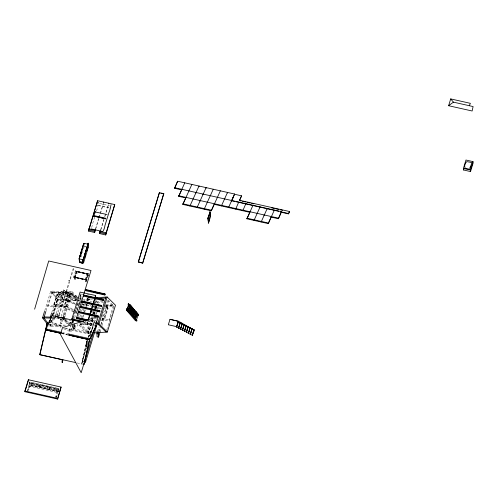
<?xml version="1.0" encoding="UTF-8"?>
<svg xmlns="http://www.w3.org/2000/svg" width="498" height="498" viewBox="0 0 498 498"><rect width="100%" height="100%" fill="white"/><g stroke="black" fill="none" stroke-linecap="round" stroke-linejoin="round"><path stroke-width="0.37" stroke-dasharray="2.49 1.87" d="M62.673 302.547L63.134 302.541M73.088 268.858L73.536 268.988L73.088 268.858L69.907 279.154M87.281 339.916L81.66 364.194L86.789 340.8M81.778 364.219L86.994 340.651M44.764 310.64L50.721 291.075L66.495 291.498M46.096 310.671L52.053 291.112L58.409 299.373L50.242 326.184L49.333 325.001M48.032 306.382L47.584 305.797L66.583 306.307L67.031 306.893L48.013 306.363L52.228 292.6L51.78 292.015L66.222 292.401L51.761 292.083L58.11 300.35L77.115 300.86M59.057 391.646L58.889 388.571L29.743 382.022L58.851 388.689L59.007 391.633M27.483 391.509L27.396 390.208L29.843 382.171L29.78 386.336L58.142 392.71L57.917 389.48L30.117 383.236L27.95 390.332L28.037 391.633M53.772 304.446L56.984 293.901L67.815 294.187L68.263 294.772L65.051 305.324L54.22 305.031L53.772 304.446L64.603 304.739L65.051 305.324M51.755 312.495L57.052 295.102L63.501 289.936L64.827 290.546L57.986 313.005M54.22 305.031L57.432 294.486L56.984 293.901M59.025 391.907L29.924 385.371L59.113 391.795M29.619 386.429L29.756 385.981L30.31 386.106L28.473 390.214L27.919 390.09L29.619 386.429L30.173 386.554M58.247 293.222L58.54 292.251L61.161 295.656L69.826 295.887L69.527 296.864L60.862 296.634L58.247 293.222L66.913 293.459L69.527 296.864M49.57 323.974L48.904 326.146L63.159 326.526M52.215 315.278L57.071 299.342L50.721 291.075M31.424 384.213L31.704 383.279L39.28 384.979L39.112 387.569L31.536 385.863L31.424 384.213L38.993 385.913L39.112 387.569M52.421 315.278L58.384 295.712L64.833 290.546M31.884 383.317L39.199 384.83L39.311 386.485M52.894 314.668L58.465 296.385L75.304 304.091M51.506 320.345L50.167 324.733L66.894 325.175M53.062 315.222L57.737 299.864L76.742 300.369M31.536 385.863L31.704 383.279M60.862 296.634L61.161 295.656M56.436 313.124L63.501 289.936M73.941 312.016L59.903 305.598L64.099 291.816L82.344 300.17M66.913 293.459L67.205 292.482L69.826 295.887M38.863 386.361L39.28 384.979M66.819 296.883L67.118 295.905L69.77 293.776L69.477 294.754L66.819 296.883L75.459 300.836L77.582 299.13M64.603 304.739L67.815 294.187M63.227 319.305L61.87 323.75L60.457 323.432L60.19 319.548L60.868 317.319M61.098 316.579L66.744 298.047L68.158 298.364L68.425 302.255L67.006 301.937L66.744 298.047M47.97 389.56L47.858 387.905L40.294 386.205L40.406 387.861L47.97 389.56L48.2 386.853L40.643 385.153L40.164 386.653L31.997 384.973L31.922 383.192M73.586 277.299L75.553 270.694L88.712 273.763L86.733 280.256L73.586 277.299L86.727 280.137L88.327 274.871M40.406 387.861L40.755 386.809L48.312 388.508M74.432 277.081L75.21 276.932L75.273 279.509L74.588 279.353L74.432 277.081L86.117 279.708L86.21 279.403L85.525 279.247L85.588 281.824L86.272 281.98L86.21 279.403M76.854 271.547L77.022 273.776L76.238 273.931L76.175 271.354L87.866 273.981L88.022 276.247L87.331 276.097L87.162 273.863M60.457 323.432L62.057 318.384M62.941 315.278L68.158 298.364M76.294 271.566L74.712 277.087L76.256 271.703M81.025 257.03L84.33 246.18L85.787 246.504M73.499 310.111L66.072 306.712L69.284 296.161L69.739 295.8L76.493 298.887M75.117 277.237L75.273 279.509M85.588 281.824L85.475 279.403L75.167 277.087L76.817 271.665L76.929 274.087M74.588 279.353L74.526 276.776M75.229 277.205L76.792 272.089L76.275 271.976M63.987 314.798L71.052 291.61L77.408 299.883L80.085 301.109L80.545 300.742L79.194 300.126M64.584 314.854L71.233 293.11L52.228 292.6M65.101 315.558L72.384 291.647L67.255 291.517M95.361 229.391L98.735 218.323M98.959 217.589L103.229 203.564M95.797 228.75L98.965 218.342M99.195 217.601L103.497 203.477M47.858 387.905L48.2 386.853M75.459 300.836L75.752 299.864L78.41 297.736M49.464 387.27L57.077 388.845L57.152 390.625L49.576 388.919L49.464 387.27L57.04 388.969L57.152 390.625M49.414 389.884L49.582 387.295L49.414 389.884L56.691 391.515L56.859 388.926L56.691 391.515M49.576 388.919L49.501 387.145M69.396 324.509L70.504 320.849M69.907 324.515L71.009 320.893M71.233 324.372L69.16 331.195L75.615 326.022L76.057 324.572M71.37 323.949L72.341 320.93M73.355 317.431L78.746 299.921M64.541 327.977L69.459 330.224L70.946 326.265M71.837 323.339L72.503 321.148M73.399 318.222L80.763 293.963L81.205 299.024M85.475 279.403L87.131 273.981M100.652 229.79L103.796 219.462M104.698 216.512L108.52 203.968M85.544 279.521L87.1 274.404L87.617 274.523L86.061 279.639M100.857 229.889L104.032 219.481M104.935 216.506L108.788 203.869M87.642 274.112L86.042 279.366L86.272 281.98M87.773 274.286L87.082 274.13L87.237 276.402L87.928 276.558L87.866 273.981M63.545 328.624L70.492 331.805L72.92 323.831M73.138 323.109L73.804 320.936M74.681 318.035L78.659 304.994L79.829 304.054M74.171 310.422L76.873 311.655L80.085 301.109M88.7 273.645L88.544 274.317L75.385 271.248M76.873 311.655L77.327 311.294L80.545 300.742M74.856 323.196L72.87 329.713L88.383 333.131L92.578 319.361M92.858 319.349L88.445 333.841L72.932 330.423L75.136 323.183M72.895 325.848L73.162 328.742L74.065 328.941L75.179 325.287M81.498 305.567L81.94 304.116M78.485 316.604L79.369 313.703M80.253 310.808L80.913 308.636M81.734 305.928L82.68 302.84M83.49 300.163L83.776 299.217M70.492 331.805L76.947 326.632L77.607 324.459M79.811 317.214L80.695 314.313M81.579 311.418L82.905 307.067M83.122 306.345L84.006 303.444M55.863 398.176L55.757 396.582L57.917 389.48M56.467 398.313L56.361 396.713L58.889 388.571M91.576 332.994L87.281 333.299L78.952 325.057L79.394 323.607M81.155 317.811L82.263 314.188M83.141 311.294L83.807 309.115M84.691 306.22L85.351 304.048M86.235 301.147L87.119 298.252L88.351 298.171L91.993 301.776M80.844 322.804L80.184 324.982L88.513 333.218L92.709 319.455M82.388 317.736L83.272 314.836M84.156 311.941L84.822 309.762M85.824 306.457L86.49 304.266M87.387 301.34L88.351 298.171M92.429 323.768L80.962 324.484L81.411 323.021M83.191 317.176L83.863 314.979M84.753 312.059L85.419 309.862M86.316 306.942L86.982 304.751M88.096 301.091L88.544 299.634L92.367 299.391M88.445 333.841L87.418 322.299L87.86 320.849M88.146 320.837L87.48 323.009L83.788 322.194M91.9 312.439L92.329 311.032M93.4 307.515L93.829 306.108M94.682 303.294L95.112 301.888L95.243 303.332M92.597 313.746L93.456 310.933M103.161 301.352L96.512 301.763L96.22 302.74L103.603 302.28M93.176 313.516L93.618 312.059M94.726 308.436L95.168 306.986M87.281 333.299L91.252 320.258M93.244 313.734L93.904 311.561M94.788 308.667L95.448 306.488L96.68 306.413M96.021 320.855L92.198 321.092L91.607 320.513L92.715 316.884M93.599 313.983L94.259 311.81M95.143 308.903L95.809 306.731L97.34 306.637M92.404 318.203L92.833 316.803M93.692 313.989L94.334 311.879M95.193 309.065L95.492 306.214M88.37 333.125L88.669 332.154L87.779 322.032L85.563 321.546M90.966 320.768L92.062 321.005L92.504 319.554M94.054 314.481L94.937 311.58M95.821 308.679L96.537 306.32L96.17 308.48M94.122 314.294L94.788 312.122M95.89 308.499L96.55 306.32M94.184 314.568L95.068 311.661M95.952 308.76L96.674 306.407M94.408 314.275L95.068 312.103M88.258 340.981L86.471 346.838L86.254 343.645L87.144 340.719M86.584 346.863L86.366 343.676L87.773 339.319M86.727 343.141C86.994 349.646 86.353 341.205 87.499 340.607M95.61 314.649L96.892 310.428M97.11 309.725L97.54 308.318L101.393 308.081M86.758 345.245L87.916 341.447M96.413 314.524L97.054 312.42M84.28 361.841L82.413 361.417L82.363 360.708L87.754 343.016M89.777 336.38L92.472 327.541M82.413 361.417L87.125 345.942M90.045 336.355L92.74 327.51M97.564 331.475L98.897 327.111M102.003 316.915L103.559 311.816M98.666 331.699L99.998 327.335M100.889 324.422L105.987 307.671L105.819 305.162M98.984 331.793L100.31 327.429M101.2 324.515L107.188 304.857L105.775 304.533M100.086 332.023L101.194 328.381M102.078 325.468L107.406 307.994L107.188 304.857M107.562 307.696L108.147 308.281L104.935 318.826L104.343 318.247L107.562 307.696L105.246 307.839M100.602 320.569L109.778 320.002L109.187 319.417L113.388 305.635L105.744 306.114M106.746 329.944L113.974 306.22L113.388 305.635M50.242 326.184L50.535 325.206L49.632 324.03M94.695 216.96L92.883 222.874A3.362 0.504 -77.3 0 1 91.414 227.455M96.512 211.04L96.967 209.558A2.758 0.411 -77.3 0 0 97.938 206.77M58.982 314.549L62.623 302.753M62.848 302.012L65.811 292.426M66.035 291.691L68.998 282.105M59.2 315.446L66.253 292.587M66.483 291.847L69.44 282.26M70.349 279.31L73.536 268.988M88.059 337.271L92.74 327.142M88.171 337.295L92.852 327.174M88.445 337.121L92.927 327.416M88.557 337.146L93.045 327.447M56.075 397.491L57.855 393.65M69.471 282.024L69.041 281.98M66.29 292.581L65.836 292.587M80.545 302.541L77.028 305.361L58.085 296.69L64.553 291.454M58.085 296.69L58.465 296.385M59.916 305.585L60.358 305.237L79.3 313.908L78.858 314.263L74.638 312.346M66.072 306.712L66.527 306.345L73.281 309.439M52.402 319.094L54.749 317.214M51.101 321.079L55.788 317.319M80.259 302.037L77.327 304.39L78.659 304.994M83.938 300.767L85.108 299.821L79.568 297.294M69.459 330.224L75.908 325.051M88.053 299.149L91.875 298.906M106.852 301.122L109.809 300.935L109.51 301.913L106.56 302.093M105.856 304.788L113.239 304.328L112.946 305.305L105.557 305.766M105.844 305.834L114.254 305.311M99.457 307.123L96.375 307.378L95.336 306.351M105.551 306.812L113.974 306.22M101.212 308.71L98.125 308.903L97.54 308.318M104.294 308.517L108.147 308.281M96.637 318.726L94.321 318.869L94.913 319.448L96.456 319.355M102.034 318.39L104.343 318.247M101.853 319.019L104.935 318.826M91.607 320.513L96.214 320.245M101.548 319.89L109.205 319.436M80.962 324.484L80.471 323.999L92.709 323.246M78.952 325.057L92.41 324.217M91.862 332.048L88.806 332.241L80.483 324.005M95.684 331.811L100.266 331.525M66.981 292.426L70.784 292.525L76.661 300.269M66.962 292.494L70.772 292.563M57.432 294.486L68.263 294.772M57.071 299.342L76.648 299.864M52.545 317.17L54.824 317.226M52.246 318.141L59.86 318.315M50.535 325.206L64.223 325.58M87.411 294.399L89.54 294.866M80.589 293.926L82.805 294.411M84.728 303.718L89.161 304.695M81.834 303.78L91.439 305.897M92.18 306.058L96.612 307.036M82.214 304.21L96.263 307.229M95.622 307.658L94.527 307.415L94.396 305.977M85.208 321.808L87.418 322.299M73.162 328.742L88.669 332.154M99.581 203.483L109.373 205.686M98.305 205.238L108.85 207.61M98.156 205.512L108.701 207.884M84.137 245.919L85.569 246.242M87.268 247.207L84.355 246.554L84.33 246.18M88.712 273.763L75.553 270.694M76.082 271.659L76.773 271.815M77.022 273.776L76.331 273.626L76.175 271.354M74.482 276.913L73.748 276.633M75.173 277.069L85.482 279.384M86.173 279.54L86.895 279.583M74.681 279.048L75.366 279.197M85.681 281.519L86.366 281.669M105.987 307.671L107.406 307.994M90.406 320.475L94.913 321.49M89.553 320.631L94.813 321.814M87.455 320.619L92.715 321.801M88.109 321.117L92.616 322.125M82.849 322.405L91.844 324.428M92.597 324.596L94.844 325.101M53.498 316.821L61.08 318.527M61.839 318.701L64.111 319.212M64.871 319.38L70.94 320.743M81.236 323.003L94.732 326.034M60.19 319.548L61.609 319.865L61.87 323.75M62.487 332.596L67.012 333.61M61.621 333.361L66.9 334.544M61.665 333.461L66.944 334.644M61.491 333.467L67.523 334.818M77.146 362.961L82.631 364.15M39.143 385.427L40.444 385.72M49.296 388.228L56.573 389.866M49.613 388.801L57.189 390.5M31.816 384.929L39.392 386.635M40.693 386.927L48.275 388.627L48.138 386.971L40.581 385.271L40.693 386.927L40.643 385.153M27.396 390.208L27.95 390.332M55.757 396.582L56.361 396.713M82.363 360.708L83.627 361.274M66.937 291.511L78.865 296.97M78.591 297.879L66.664 292.419L78.566 297.947M79.288 298.202L80.695 298.844L79.275 298.234M69.477 294.754L77.451 298.402M69.284 296.161L76.711 299.566M67.118 295.905L75.752 299.864M57.052 295.102L75.223 303.425M73.953 309.75L77.327 311.294M61.87 318.627L72.397 323.445M70.697 323.781L56.672 317.326L50.211 322.523L60.737 327.342M73.511 325.032L76.947 326.632M50.883 321.247L62.816 326.707M65.618 327.995L69.832 329.925M50.503 321.552L61.74 326.688M107.711 300.113L113.955 306.289M96.512 301.763L98.473 303.705M95.809 306.731L96.394 307.31M87.119 298.252L90.761 301.856M72.384 291.647L78.292 299.329M57.737 299.864L58.11 300.35M65.126 319.635L69.67 325.543M64.547 319.224L68.631 324.534M62.885 318.421L67.884 324.92M95.965 299.815L96.282 303.431M95.691 300.724L95.859 302.958M94.72 301.925L94.85 303.369M91.682 316.672L91.875 318.838M91.937 319.56L92.062 321.005M87.748 298.227L88.015 301.284M87.38 298.433L87.654 301.495M80.271 294.237L80.906 301.464M80.103 296.652L80.483 300.991M73.237 319.542L74.065 328.941M72.515 321.509L72.658 322.959M72.104 321.042L72.422 324.659M72.49 325.381L72.932 330.423M30.117 383.236L30.31 386.106M29.743 382.022L29.924 385.371M29.756 385.981L29.78 386.336M75.186 277.361L85.494 279.677L75.186 277.361M76.873 271.821L87.181 274.137L76.873 271.821M58.845 389.243L58.49 390.42L58.845 389.243"/><path stroke-width="0.75" d="M62.163 362.357C63.974 353.966 61.696 368.072 62.213 359.705L39.722 354.651L47.179 322.941M62.337 362.351L62.387 359.699L39.722 354.651M95.286 211.376L94.415 214.688M60.868 333.193L45.791 329.8L52.091 315.551L73.324 320.32L73.984 318.901L73.853 320.382L80.601 321.901M111.042 204.672L110.357 207.946M52.091 315.551L48.723 323.495M73.872 319.841L73.984 318.901M89.516 339.63L89.628 338.696M89.584 339.642L96.344 325.437L89.621 339.655L69.16 335.054M89.621 339.655L89.733 338.721L67.765 333.778M181.758 189.29L181.689 189.875L174.568 188.275L177.643 181.228L234.614 194.027L234.546 194.612L234.564 194.257L241.58 195.832L239.476 200.626L240.995 200.962M177.643 181.228L174.568 188.275M185.879 197.351L185.81 197.936L178.682 196.337L184.764 182.828M214.364 203.75L211.289 210.797L182.803 204.398L191.886 184.428M189.925 205.998L199.007 186.028L198.939 186.613M195.932 193.075L196 192.489M197.046 207.598L206.128 187.628L206.06 188.213M200.053 201.136L200.121 200.551M203.053 194.674L203.122 194.089M204.168 209.197L213.25 189.228M211.289 210.797L220.371 190.827M221.417 205.935L227.493 192.427L227.424 193.012M228.538 207.535L234.614 194.027M231.539 201.074L231.614 200.489M235.66 209.135L238.735 202.088L238.66 202.674M242.781 210.735L245.856 203.688M271.335 216.555L268.266 223.596L246.902 218.796L252.978 205.288M249.971 211.75L249.903 212.335L214.296 204.336M254.024 220.396L260.099 206.894M261.145 221.996L267.221 208.494L267.152 209.073M264.145 215.534L264.214 214.955M268.266 223.596L274.342 210.094L274.274 210.673M271.267 217.134L278.388 218.734L281.463 211.694L174.636 187.69M281.463 211.694L278.388 218.734M281.015 212.192L288.516 213.879L289.494 211.501L239.519 200.271L241.58 195.832M289.494 211.501L288.516 213.879M89.559 339.729L83.969 364.499L89.559 339.729L69.203 335.154M39.896 354.644L47.354 322.934M470.486 167.123L470.193 167.471M107.076 214.526L95 211.93M34.636 309.158L48.704 260.983L91.016 270.489L76.343 318.664M48.001 324.964L42.554 317.88L44.54 311.362M45.872 311.399L43.886 317.917L48.424 323.825M24.9 391.03L28.342 379.731L61.098 387.089L57.7 399.085L24.95 391.727L24.9 391.03L57.65 398.388L57.7 399.085M24.95 391.727L28.174 381.132M50.211 317.568L51.537 313.217M55.334 316.747L56.218 313.846M56.884 316.628L57.768 313.734M83.67 262.502L83.49 259.881L79.194 258.867L83.963 243.298L88.252 244.263L88.432 246.884L83.67 262.502L79.381 261.537L79.17 258.512L80.67 253.6M81 254.416C80.004 253.843 82.438 246.348 82.4 249.809M82.444 249.666C81.442 249.38 84.243 240.851 83.925 244.798M80.825 253.638L79.201 258.979L79.443 260.242M82.332 248.795L80.732 253.351M83.857 243.777L82.182 248.602M81.404 252.399L79.997 256.364M82.251 249.623L82.886 247.537M82.892 247.631L82.45 249.766M95.572 229.497L94.664 232.473L88.576 231.103L88.793 229.012L94.881 230.381L94.913 230.867L95.361 229.391M114.758 204.578L105.993 233.357L105.956 232.871L99.942 231.52L99.65 232.479L99.725 233.606L105.744 234.956L114.758 204.578L97.596 200.725L88.825 229.503L88.793 229.012M88.576 231.103L97.596 200.725M63.769 315.52L62.891 318.427L64.217 318.452L64.883 316.28M82.077 262.907L88.351 243.267L82.388 263.498L82.077 262.907L82.388 263.498M82.108 263.436L88.078 243.205M82.351 262.969L88.351 243.267M83.122 262.913L79.481 262.091L79.506 262.465L83.147 263.286L83.564 261.462M84.89 257.124L85.55 254.951M86.87 250.612L87.53 248.446M94.664 232.473L94.881 230.381M82.313 321.87L71.98 319.598L71.917 318.888L80.085 292.077L95.585 295.488L95.84 298.37M71.98 319.598L72.422 318.147M100.422 230.53L99.974 232.006L99.942 231.52M99.725 233.606L100.403 231.377M85.855 320.606L76.835 318.583L76.879 317.438L88.152 319.971M97.415 316.921L78.628 312.7L78.572 311.879L78.672 311.555L98.212 315.944L98.262 316.765L94.508 315.919M99.793 310.746L99.749 311.897L80.215 307.503L80.159 306.687L80.259 306.357L99.793 310.746L99.849 311.567L97.596 311.063M83.608 295.364L83.708 295.04L103.242 299.429L103.198 300.574L83.664 296.186L83.608 295.364L103.142 299.752L103.198 300.574M85.301 289.805L85.401 289.481L104.935 293.87L104.891 295.015L85.357 290.627L85.301 289.805L104.835 294.194L104.891 295.015M101.424 305.405L101.387 306.55L81.846 302.161L81.79 301.34L81.89 301.016L101.424 305.405L101.48 306.226M76.835 318.583L76.879 317.438M78.628 312.7L78.672 311.555M80.215 307.503L80.259 306.357M81.846 302.161L81.946 301.832M83.664 296.186L83.708 295.04M85.357 290.627L85.457 290.303M105.744 234.956L105.956 232.871M57.65 398.388L61.098 387.089M88.084 320.127L95.585 295.488M88.364 320.108L95.647 296.198M92.696 326.8L94.041 322.38L97.203 323.787L85.525 362.121L84.28 361.841M96.319 322.15L96.419 321.826L96.475 322.648M98.168 317.089L98.212 315.944M103.142 299.752L103.242 299.429M104.835 294.194L104.935 293.87M94.234 329.881L81.186 372.697L60.445 334.382L62.518 327.566L98.299 316.547L95.336 326.258M106.093 332.091L97.764 323.887L105.931 297.082M107.163 297.001L115.486 305.237L107.319 332.042L98.996 323.812L107.163 297.001L95.23 297.748M99.861 332.745L98.529 337.115L97.116 336.797L96.898 333.66L97.347 332.203M98.529 337.115L98.318 333.977L98.76 332.521M138.32 261.817L159.391 192.651L163.786 193.641L142.733 263.131L138.32 261.817L142.733 263.131M138.344 262.147L159.391 192.651M126.803 308.648L126.617 309.246L127.401 310.142L128.422 310.372L127.631 310.41L127.787 309.899L128.571 310.796L128.416 311.312L129.449 311.754L128.646 311.574L128.801 311.063M128.335 303.618L128.272 305.498L128.335 303.618L130.152 304.963L128.434 310.59M136.24 319.641L136.956 320.463L136.801 320.973L135.437 320.668L126.741 310.528M129.113 304.515L128.621 304.95L127.214 309.557L127.401 310.142M127.233 309.775L128.621 304.95M142.708 262.801L163.786 193.641M128.241 310.939L129.629 306.114L130.127 305.685L129.349 304.782L130.152 304.963M128.422 310.372L130.134 304.745M129.256 312.109L131.148 305.909L130.127 305.685M129.449 311.754L131.148 305.909M132.848 315.732L132.692 316.242L133.495 316.423L132.462 315.975L131.684 315.078L132.468 315.041L131.447 314.811L130.669 313.908L131.46 313.871L130.439 313.64L129.654 312.744L130.445 312.707L129.424 312.476L129.243 311.891M130.271 313.273L131.659 308.449L132.151 308.013L133.171 308.243L132.381 308.281L134.199 309.632L132.487 315.259M130.445 312.707L132.163 307.079L131.142 306.849L130.644 307.285M130.457 312.925L132.163 307.079M130.439 313.64L130.252 313.055M131.279 314.437L132.468 310.273M131.472 314.089L133.171 308.243M131.447 314.811L131.267 314.219M133.165 309.183L132.667 309.619M132.294 315.608L133.682 310.783L134.174 310.347L135.195 310.578L133.495 316.423M132.468 315.041L134.186 309.414M132.462 315.975L132.275 315.39M133.302 316.772L134.69 311.947L135.188 311.518L136.209 311.742L134.51 317.587L133.707 317.407L134.485 318.309L135.506 318.539L134.715 318.577L135.5 319.473L136.533 319.921L135.73 319.741L135.886 319.23M133.483 316.205L135.195 310.578M134.51 317.587L133.476 317.145L133.29 316.554M134.317 317.942L136.209 311.742M134.485 318.309L134.304 317.724M135.332 319.106L136.72 314.282L137.211 313.846L138.251 314.294M135.506 318.539L137.224 312.912L136.203 312.682L135.717 313.335M135.524 318.757L137.224 312.912M135.5 319.473L135.313 318.888M135.437 320.668L135.593 320.158M136.533 319.921L138.232 314.076M170.005 319.399L178.309 321.26L178.346 321.882L180.264 322.312L180.301 322.928L182.218 323.358L182.256 323.98L184.173 324.41L184.21 325.026L186.128 325.455L186.165 326.072L188.082 326.501L188.12 327.124L190.037 327.553L190.074 328.17L191.991 328.599L192.029 329.222L193.946 329.651L194.058 331.326M207.915 218.043L210.094 211.855L210.43 216.811L208.525 223.06L207.915 218.043L208.525 223.06M208.189 218.099L210.094 211.855M178.689 327.728L176.678 327.261L176.641 326.732L178.309 321.26M208.251 222.998L209.465 219.973L209.129 215.012M178.34 321.26L176.641 326.732M176.678 327.261L178.346 321.77L180.158 322.175M178.595 327.777L180.264 322.312L178.633 328.307L180.625 328.836L182.249 323.351L180.55 328.823L180.587 329.359L182.598 329.825M178.633 328.307L180.301 322.816L182.112 323.227M180.587 329.359L182.262 323.868L184.067 324.273M182.505 329.875L184.173 324.41L182.505 329.875L182.542 330.404L184.553 330.877M182.542 330.404L184.216 324.914L186.022 325.325M186.128 325.455L184.497 331.45L186.47 331.898L186.451 332.502L188.443 333.031L190.074 327.634M186.159 325.449L184.534 330.933M184.497 331.45L186.171 325.966L187.983 326.458M188.082 326.501L186.414 331.973L188.113 326.501M186.451 332.502L188.126 327.012L189.937 327.51M190.068 327.547L188.406 333.548L190.398 334.077L192.029 328.686M188.406 333.548L190.08 328.058L191.886 328.468M192.371 335.067L190.361 334.6L190.323 334.065L192.023 328.593M190.361 334.6L192.035 329.11L193.84 329.514M193.977 330.18L192.315 335.646L193.977 329.645M193.983 329.732L192.278 335.117M450.702 98.928L453.423 102.14L473.1 106.566L472.129 110.998L448.611 105.713L450.709 98.915L470.386 103.335L469.284 105.707M463.395 168.473L465.966 160.032L472.994 161.613L473.1 163.114L470.529 171.555L463.501 169.974L463.395 168.473L470.423 170.048L470.529 171.555M463.501 169.974L463.931 168.567M470.423 170.048L472.994 161.613M97.116 205.917L97.284 205.394M470.193 167.222L470.498 167.123M97.795 203.925L97.963 203.477M98.293 202.649L98.455 202.269M178.682 196.337L181.39 190.522M182.803 204.398L185.81 197.936M234.564 194.257L231.564 200.719L234.558 201.391M232.722 198.484L233.643 196.554M246.902 218.796L249.604 212.982M470.255 166.986L470.23 167.577L470.299 167.004M48.885 321.913L50.055 320.973M448.611 105.713L453.423 102.14M95.697 298.669L105.632 298.053M95.759 323.046L98.056 322.916M97.764 323.887L98.996 323.812M94.62 332.832L107.319 332.042M44.185 316.946L51.786 317.145M57.868 317.313L63.19 317.45M42.554 317.88L50.74 318.073M71.917 318.888L83.726 321.484M242.507 201.304L245.533 201.983M247.052 202.325L250.077 203.003M251.596 203.346L253.868 203.856M271.279 207.772L274.311 208.45M275.824 208.793L278.855 209.471M280.368 209.814L282.64 210.324M236.058 201.727L274.305 210.324M275.805 210.66L278.805 211.333M280.306 211.675L288.554 213.524M178.757 195.751L278.457 218.155M160.879 193.311L163.805 193.971M182.872 203.813L211.357 210.212M246.971 218.211L268.335 223.017M210.43 216.811L209.82 211.793M93.829 215.578L105.881 218.286M93.543 216.02L105.719 218.809L93.668 216.101M90.897 228.862L102.949 231.57L103.466 230.163A3.362 0.504 -77.3 0 0 104.935 225.582L109.018 212.266A2.758 0.411 -77.3 0 0 110.207 208.22M88.501 229.976L94.589 231.346M99.65 232.479L105.663 233.83M79.17 258.512L79.356 258.904M93.717 292.158L100.484 293.677M101.984 294.013L104.991 294.692M130.358 305.946L131.161 306.127M86.764 296.534L89.771 297.213M133.396 309.451L134.199 309.632M135.419 311.779L136.222 311.96M128.229 310.721L128.571 310.796M180.307 322.909L182.119 323.314M81.79 301.34L101.331 305.728M82.699 302.006L85.706 302.678M87.206 303.014L90.213 303.693M91.713 304.029L94.72 304.708M176.734 326.682L168.336 324.777L170.005 319.286L178.209 321.216M80.159 306.687L99.693 311.076M78.572 311.879L98.112 316.267M88.495 314.568L93.008 315.583M76.779 317.761L87.299 320.127M77.688 318.427L80.695 319.1M82.195 319.442L85.202 320.114M96.898 333.66L98.318 333.977M45.903 328.867L61.733 332.427M45.835 329.9L60.912 333.293M45.66 329.906L60.737 333.299M67.523 334.818L89.385 339.736M62.736 359.724L75.802 362.619M84.262 361.554L85.525 362.121M56.959 316.379L59.063 317.344M137.803 314.524L138.512 315.346L138.357 315.863L137.647 315.035M128.179 304.129L128.957 305.025M126.778 308.729L127.556 309.632M127.631 310.41L128.416 311.312M128.646 311.574L129.424 312.476M132.692 316.242L133.476 317.145M135.73 319.741L136.801 320.973M127.837 311.219L129.293 312.893M95.373 297.107L95.541 299.342M91.171 310.889L91.302 312.333M72.26 318.62L72.465 320.793M126.648 309.158L126.71 310.615M108.745 203.228L108.788 203.869M103.684 202.088L103.727 202.73M87.972 246.996L87.997 247.375M83.664 243.734L83.732 244.755M82.133 248.751L82.207 249.766M79.966 255.897L80.053 256.601L79.873 256.209M28.342 379.731L28.392 380.428M464.622 165.896L465.088 168.2L469.732 169.283L471.874 162.572L466.8 161.589L465.418 163.269L464.622 165.896M62.592 301.495L63.053 301.595L62.592 301.495M65.755 291.423L66.215 291.529L65.78 291.374M68.961 280.816L69.421 280.922L68.961 280.816M58.752 315.29L59.2 315.446L58.77 315.265"/></g></svg>
